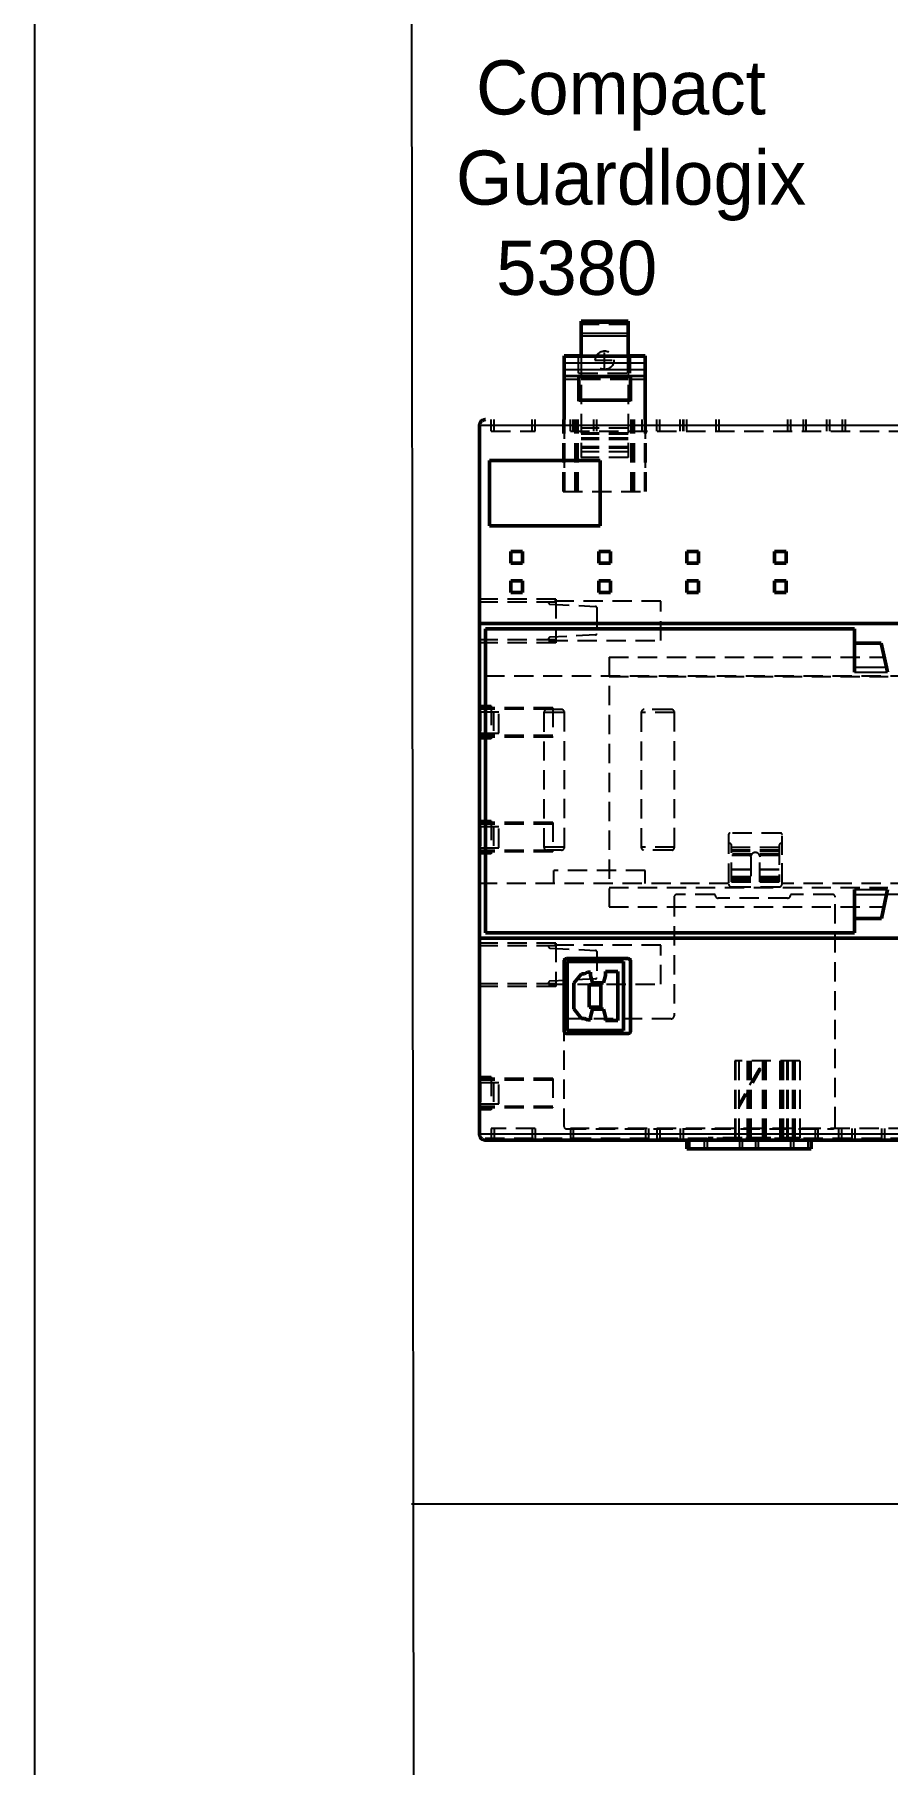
# Model space of a CAD drawing. Extents: x -891 to 6596, y -1 to 298.
# Drawn here: x -364.63 to -342.54, y 148.81 to 193.65 of the extents above; entities that cross this region are included whole.
import ezdxf

# ---------------------------------------------------------------- set-up
doc = ezdxf.new("R2010")
doc.units = 0
doc.header["$MEASUREMENT"] = 0
doc.linetypes.add('Center', pattern=[1.5, 0.45, -0.5, 0.05, -0.5])
doc.linetypes.add('DASHED', pattern=[0.75, 0.5, -0.25])
for name, color, linetype, lineweight in [('AM_0', 7, 'Continuous', 50), ('AM_4', 3, 'Continuous', 25), ('AM_7', 7, 'Center', 25), ('AM_9', 6, 'DASHED', 25)]:
    doc.layers.add(name, color=color, linetype=linetype, lineweight=lineweight)

msp = doc.modelspace()

# ---------------------------------------------------------------- linework, layer by layer
at = {"color": 40, "true_color": 0xf8d731}
msp.add_line((-354.903, 229.779), (-354.713, 54.877), dxfattribs=at)
msp.add_lwpolyline([(-364.63, 45.166), (-248.032, 45.166), (-248.032, 239.496), (-364.63, 239.496)], close=True)
msp.add_lwpolyline([(-257.745, 155.557), (-354.868, 155.557)], dxfattribs=at)
at = {"layer": 'AM_0'}
for p, q in [((-350.469, 186.225), (-350.469, 185.318)), ((-349.255, 186.225), (-350.469, 186.225)), ((-349.255, 186.193), (-350.469, 186.193)), ((-349.255, 186.225), (-349.255, 185.318)), ((-350.536, 185.325), (-350.91, 185.325)), ((-350.91, 185.325), (-350.91, 183.669)), ((-350.536, 185.32), (-350.536, 185.325)), ((-349.264, 185.318), (-350.46, 185.318)), ((-348.814, 185.325), (-349.188, 185.325)), ((-349.188, 185.325), (-349.188, 185.32)), ((-348.814, 185.325), (-348.814, 183.669)), ((-350.53, 184.147), (-350.53, 184.792)), ((-349.194, 184.147), (-349.194, 184.792)), ((-353.104, 183.518), (-353.104, 165.146)), ((-352.841, 182.608), (-352.841, 180.913)), ((-349.977, 182.608), (-352.841, 182.608)), ((-349.977, 180.913), (-349.977, 182.608)), ((-352.841, 180.913), (-349.977, 180.913)), ((-352.291, 180.25), (-352.291, 179.946)), ((-351.988, 180.25), (-352.291, 180.25)), ((-351.988, 179.946), (-351.988, 180.25)), ((-350.014, 180.25), (-350.014, 179.946)), ((-349.71, 180.25), (-350.014, 180.25)), ((-349.71, 179.946), (-349.71, 180.25)), ((-347.736, 180.25), (-347.736, 179.946)), ((-347.432, 180.25), (-347.736, 180.25)), ((-347.432, 179.946), (-347.432, 180.25)), ((-345.458, 180.25), (-345.458, 179.946)), ((-345.155, 180.25), (-345.458, 180.25)), ((-345.155, 179.946), (-345.155, 180.25)), ((-352.291, 179.946), (-351.988, 179.946)), ((-350.014, 179.946), (-349.71, 179.946)), ((-347.736, 179.946), (-347.432, 179.946)), ((-345.458, 179.946), (-345.155, 179.946)), ((-352.291, 179.491), (-352.291, 179.187)), ((-351.988, 179.491), (-352.291, 179.491)), ((-351.988, 179.187), (-351.988, 179.491)), ((-350.014, 179.491), (-350.014, 179.187)), ((-349.71, 179.491), (-350.014, 179.491)), ((-349.71, 179.187), (-349.71, 179.491)), ((-347.736, 179.491), (-347.736, 179.187)), ((-347.432, 179.491), (-347.736, 179.491)), ((-347.432, 179.187), (-347.432, 179.491)), ((-345.458, 179.491), (-345.458, 179.187)), ((-345.155, 179.491), (-345.458, 179.491)), ((-345.155, 179.187), (-345.155, 179.491)), ((-352.291, 179.187), (-351.988, 179.187)), ((-350.014, 179.187), (-349.71, 179.187)), ((-347.736, 179.187), (-347.432, 179.187)), ((-345.458, 179.187), (-345.155, 179.187)), ((-342.156, 178.387), (-353.104, 178.387)), ((-352.95, 178.244), (-352.95, 170.368)), ((-352.95, 178.244), (-343.389, 178.244)), ((-343.389, 178.244), (-343.389, 177.12)), ((-343.389, 177.876), (-342.698, 177.876)), ((-342.562, 177.254), (-342.698, 177.876)), ((-342.562, 177.254), (-342.537, 177.12)), ((-343.389, 171.49), (-343.389, 170.368)), ((-342.69, 170.734), (-342.556, 171.356)), ((-342.53, 171.49), (-342.556, 171.356)), ((-343.389, 170.734), (-342.69, 170.734)), ((-353.104, 170.225), (-342.156, 170.225)), ((-343.389, 170.368), (-352.95, 170.368)), ((-350.914, 169.625), (-350.914, 167.83)), ((-349.264, 169.701), (-350.838, 169.701)), ((-350.837, 167.891), (-350.837, 169.567)), ((-350.779, 169.625), (-349.375, 169.625)), ((-349.375, 169.625), (-349.375, 167.833)), ((-349.188, 167.83), (-349.188, 169.625)), ((-350.459, 169.306), (-350.662, 169.064)), ((-350.662, 169.064), (-350.662, 168.392)), ((-350.383, 169.306), (-350.459, 169.306)), ((-350.308, 169.346), (-350.383, 169.306)), ((-350.226, 169.346), (-350.308, 169.346)), ((-350.226, 169.264), (-350.226, 169.346)), ((-350.174, 169.071), (-350.226, 169.264)), ((-349.893, 169.071), (-350.174, 169.071)), ((-349.841, 169.264), (-349.893, 169.071)), ((-349.841, 169.366), (-349.841, 169.264)), ((-349.517, 169.366), (-349.841, 169.366)), ((-349.517, 168.09), (-349.517, 169.366)), ((-349.958, 169.018), (-350.266, 169.018)), ((-350.266, 169.018), (-350.266, 168.439)), ((-349.958, 168.439), (-349.958, 169.018)), ((-350.662, 168.392), (-350.459, 168.149)), ((-350.459, 168.149), (-350.383, 168.149)), ((-350.383, 168.149), (-350.308, 168.11)), ((-350.266, 168.439), (-349.958, 168.439)), ((-350.226, 168.192), (-350.174, 168.385)), ((-350.226, 168.11), (-350.226, 168.192)), ((-350.174, 168.385), (-349.893, 168.385)), ((-349.893, 168.385), (-349.841, 168.192)), ((-349.841, 168.192), (-349.841, 168.09)), ((-350.838, 167.754), (-349.264, 167.754)), ((-349.375, 167.833), (-350.779, 167.833)), ((-350.308, 168.11), (-350.226, 168.11)), ((-349.841, 168.09), (-349.517, 168.09)), ((-340.705, 164.994), (-352.952, 164.994)), ((-347.729, 164.766), (-347.729, 164.994)), ((-344.509, 164.766), (-347.729, 164.766)), ((-344.509, 164.766), (-344.509, 164.994))]:
    msp.add_line(p, q, dxfattribs=at)
for points in [[(-350.46, 185.318), (-350.467, 185.318), (-350.473, 185.318), (-350.48, 185.318), (-350.486, 185.318), (-350.492, 185.318), (-350.498, 185.318), (-350.504, 185.318), (-350.509, 185.318), (-350.514, 185.318), (-350.518, 185.319), (-350.522, 185.319), (-350.526, 185.319), (-350.529, 185.319), (-350.532, 185.319), (-350.534, 185.319), (-350.535, 185.319), (-350.536, 185.32), (-350.536, 185.32)], [(-349.188, 185.32), (-349.188, 185.32), (-349.189, 185.319), (-349.19, 185.319), (-349.192, 185.319), (-349.195, 185.319), (-349.198, 185.319), (-349.201, 185.319), (-349.206, 185.319), (-349.21, 185.318), (-349.215, 185.318), (-349.22, 185.318), (-349.226, 185.318), (-349.232, 185.318), (-349.238, 185.318), (-349.244, 185.318), (-349.25, 185.318), (-349.257, 185.318), (-349.264, 185.318)], [(-352.952, 183.669), (-352.965, 183.669), (-352.978, 183.667), (-352.991, 183.664), (-353.004, 183.66), (-353.016, 183.655), (-353.028, 183.649), (-353.039, 183.642), (-353.05, 183.634), (-353.059, 183.625), (-353.068, 183.615), (-353.076, 183.605), (-353.083, 183.593), (-353.09, 183.582), (-353.095, 183.569), (-353.099, 183.557), (-353.102, 183.544), (-353.103, 183.531), (-353.104, 183.518)], [(-353.104, 165.146), (-353.103, 165.132), (-353.102, 165.119), (-353.099, 165.106), (-353.095, 165.094), (-353.09, 165.082), (-353.083, 165.07), (-353.076, 165.059), (-353.068, 165.048), (-353.059, 165.038), (-353.05, 165.029), (-353.039, 165.021), (-353.028, 165.014), (-353.016, 165.008), (-353.004, 165.003), (-352.991, 164.999), (-352.978, 164.996), (-352.965, 164.994), (-352.952, 164.994)]]:
    msp.add_lwpolyline(points, dxfattribs=at)
for centre, radius, start, end in [((-350.838, 169.625), 0.0759, 90, 180), ((-350.779, 169.567), 0.0577, 90, 180), ((-349.264, 169.625), 0.0759, 0, 90), ((-350.838, 167.83), 0.0759, 180, 270), ((-350.779, 167.891), 0.0577, 180, 270), ((-349.264, 167.83), 0.0759, 270, 360)]:
    msp.add_arc(centre, radius, start, end, dxfattribs=at)
at = {"layer": 'AM_4'}
for p, q in [((-349.255, 186.206), (-350.469, 186.206)), ((-349.255, 186.2), (-350.469, 186.2)), ((-349.255, 185.9), (-350.469, 185.9)), ((-349.255, 185.828), (-350.469, 185.828)), ((-348.814, 185.286), (-350.91, 185.286)), ((-348.814, 185.134), (-350.91, 185.134)), ((-348.814, 184.956), (-350.91, 184.956)), ((-348.814, 184.804), (-350.91, 184.804)), ((-350.53, 184.784), (-350.91, 184.784)), ((-349.194, 184.792), (-350.53, 184.792)), ((-349.194, 184.761), (-350.53, 184.761)), ((-348.814, 184.784), (-349.194, 184.784)), ((-350.53, 184.708), (-350.91, 184.708)), ((-348.814, 184.708), (-349.194, 184.708)), ((-349.194, 184.192), (-350.53, 184.192)), ((-349.194, 184.147), (-350.53, 184.147)), ((-342.156, 183.518), (-353.104, 183.518)), ((-343.389, 177.254), (-342.562, 177.254)), ((-343.389, 177.12), (-342.537, 177.12)), ((-343.389, 171.49), (-342.53, 171.49)), ((-343.389, 171.356), (-342.556, 171.356)), ((-342.156, 165.146), (-353.104, 165.146)), ((-347.653, 164.766), (-347.653, 164.994)), ((-344.585, 164.766), (-344.585, 164.994))]:
    msp.add_line(p, q, dxfattribs=at)
at = {"layer": 'AM_7'}
for p, q in [((-350.115, 185.209), (-349.608, 185.209)), ((-349.862, 184.956), (-349.862, 185.463)), ((-353.105, 173.757), (-353.083, 173.757)), ((-342.565, 171.371), (-339.634, 171.371))]:
    msp.add_line(p, q, dxfattribs=at)
at = {"layer": 'AM_9'}
for p, q in [((-349.255, 186.137), (-350.469, 186.137)), ((-350.536, 184.869), (-350.536, 185.32)), ((-350.469, 185.318), (-350.469, 182.684)), ((-350.46, 184.869), (-350.46, 185.318)), ((-349.264, 184.869), (-349.264, 185.318)), ((-349.255, 185.318), (-349.255, 182.684)), ((-349.188, 184.869), (-349.188, 185.32)), ((-350.536, 184.869), (-349.188, 184.869)), ((-350.469, 184.716), (-349.255, 184.716)), ((-352.8, 183.366), (-352.8, 183.669)), ((-352.724, 183.366), (-352.724, 183.669)), ((-351.737, 183.366), (-351.737, 183.669)), ((-351.661, 183.366), (-351.661, 183.669)), ((-350.932, 181.806), (-350.932, 183.669)), ((-350.91, 183.669), (-350.91, 181.806)), ((-350.894, 181.806), (-350.894, 183.669)), ((-350.75, 183.366), (-350.75, 183.669)), ((-350.674, 183.366), (-350.674, 183.669)), ((-350.629, 181.806), (-350.629, 183.669)), ((-350.591, 181.806), (-350.591, 183.669)), ((-350.545, 181.806), (-350.545, 183.669)), ((-349.255, 183.449), (-350.469, 183.449)), ((-350.143, 183.366), (-350.143, 183.669)), ((-350.067, 183.366), (-350.067, 183.669)), ((-349.171, 181.806), (-349.171, 183.669)), ((-349.125, 181.806), (-349.125, 183.669)), ((-349.088, 181.806), (-349.088, 183.669)), ((-348.893, 183.366), (-348.893, 183.669)), ((-348.822, 181.806), (-348.822, 183.669)), ((-348.817, 183.366), (-348.817, 183.669)), ((-348.814, 183.669), (-348.814, 181.806)), ((-348.784, 181.806), (-348.784, 183.669)), ((-348.511, 183.366), (-348.511, 183.669)), ((-348.435, 183.366), (-348.435, 183.669)), ((-347.903, 183.366), (-347.903, 183.669)), ((-347.827, 183.366), (-347.827, 183.669)), ((-347.806, 183.366), (-347.806, 183.669)), ((-347.73, 183.366), (-347.73, 183.669)), ((-346.971, 183.366), (-346.971, 183.669)), ((-346.895, 183.366), (-346.895, 183.669)), ((-345.114, 183.366), (-345.114, 183.669)), ((-345.038, 183.366), (-345.038, 183.669)), ((-344.714, 183.366), (-344.714, 183.669)), ((-344.638, 183.366), (-344.638, 183.669)), ((-344.107, 183.366), (-344.107, 183.669)), ((-344.031, 183.366), (-344.031, 183.669)), ((-343.699, 183.366), (-343.699, 183.669)), ((-343.623, 183.366), (-343.623, 183.669)), ((-352.8, 183.366), (-351.661, 183.366)), ((-350.75, 183.366), (-340.526, 183.366)), ((-349.255, 183.318), (-350.469, 183.318)), ((-349.255, 183.292), (-350.469, 183.292)), ((-349.255, 183.19), (-350.469, 183.19)), ((-349.255, 183.158), (-350.469, 183.158)), ((-349.255, 182.96), (-350.469, 182.96)), ((-349.255, 182.928), (-350.469, 182.928)), ((-349.255, 182.835), (-350.469, 182.835)), ((-349.255, 182.684), (-350.469, 182.684)), ((-350.932, 181.806), (-348.784, 181.806)), ((-351.13, 179.015), (-353.104, 179.015)), ((-351.13, 178.939), (-353.104, 178.939)), ((-351.315, 178.965), (-351.315, 178.925)), ((-348.408, 178.965), (-351.315, 178.965)), ((-351.13, 179.015), (-351.13, 177.886)), ((-348.408, 177.948), (-348.408, 178.965)), ((-351.279, 178.887), (-350.096, 178.825)), ((-350.067, 178.795), (-350.067, 178.118)), ((-350.096, 178.088), (-351.279, 178.026)), ((-351.13, 177.962), (-353.104, 177.962)), ((-351.13, 177.886), (-353.104, 177.886)), ((-351.315, 177.988), (-351.315, 177.948)), ((-351.315, 177.948), (-348.408, 177.948)), ((-349.748, 177.515), (-342.616, 177.515)), ((-349.748, 177.515), (-349.748, 171.036)), ((-338.208, 177.02), (-353.104, 177.02)), ((-349.748, 177.011), (-342.517, 177.011)), ((-352.8, 176.247), (-353.104, 176.247)), ((-352.8, 176.247), (-352.8, 175.392)), ((-352.8, 176.202), (-353.104, 176.202)), ((-351.206, 176.2), (-353.104, 176.2)), ((-351.206, 176.162), (-353.104, 176.162)), ((-353.104, 176.098), (-352.607, 176.098)), ((-353.077, 176.098), (-353.077, 175.543)), ((-352.737, 176.098), (-352.737, 175.543)), ((-352.607, 175.543), (-352.607, 176.098)), ((-350.902, 176.079), (-351.434, 176.079)), ((-351.434, 176.079), (-351.434, 172.586)), ((-350.978, 176.155), (-351.358, 176.155)), ((-351.206, 176.2), (-351.206, 175.441)), ((-350.902, 172.586), (-350.902, 176.079)), ((-348.052, 176.079), (-348.913, 176.079)), ((-348.913, 176.079), (-348.913, 172.585)), ((-348.128, 176.155), (-348.837, 176.155)), ((-348.052, 172.585), (-348.052, 176.079)), ((-353.104, 175.543), (-352.607, 175.543)), ((-351.206, 175.479), (-353.104, 175.479)), ((-351.206, 175.441), (-353.104, 175.441)), ((-352.8, 175.438), (-353.104, 175.438)), ((-352.8, 175.392), (-353.104, 175.392)), ((-353.084, 174.313), (-353.104, 174.332)), ((-353.084, 174.313), (-353.084, 173.201)), ((-352.8, 173.271), (-353.104, 173.271)), ((-352.8, 173.225), (-353.104, 173.225)), ((-351.206, 173.224), (-353.104, 173.224)), ((-353.104, 173.181), (-353.084, 173.201)), ((-351.206, 173.186), (-353.104, 173.186)), ((-353.104, 173.121), (-352.607, 173.121)), ((-353.077, 173.121), (-353.077, 172.567)), ((-352.8, 173.271), (-352.8, 172.416)), ((-352.737, 173.121), (-352.737, 172.567)), ((-352.607, 172.567), (-352.607, 173.121)), ((-351.206, 173.224), (-351.206, 172.465)), ((-346.65, 172.92), (-346.65, 172.685)), ((-346.65, 172.913), (-346.65, 171.634)), ((-346.628, 172.685), (-346.65, 172.685)), ((-345.302, 172.951), (-346.612, 172.951)), ((-346.574, 171.687), (-346.574, 172.632)), ((-345.34, 172.632), (-345.34, 171.687)), ((-345.264, 172.685), (-345.287, 172.685)), ((-345.264, 171.634), (-345.264, 172.913)), ((-353.104, 172.567), (-352.607, 172.567)), ((-351.206, 172.503), (-353.104, 172.503)), ((-351.206, 172.465), (-353.104, 172.465)), ((-352.8, 172.462), (-353.104, 172.462)), ((-352.8, 172.416), (-353.104, 172.416)), ((-350.902, 172.586), (-351.434, 172.586)), ((-350.978, 172.51), (-351.358, 172.51)), ((-348.052, 172.586), (-348.913, 172.586)), ((-348.112, 172.51), (-348.852, 172.51)), ((-345.34, 172.577), (-346.574, 172.577)), ((-345.34, 172.507), (-346.574, 172.507)), ((-345.34, 172.472), (-346.574, 172.472)), ((-346.049, 172.405), (-346.574, 172.405)), ((-346.067, 172.369), (-346.574, 172.369)), ((-346.073, 172.334), (-346.067, 172.369)), ((-346.073, 172.334), (-346.073, 171.687)), ((-345.34, 172.405), (-345.866, 172.405)), ((-345.847, 172.369), (-345.842, 172.334)), ((-345.34, 172.369), (-345.847, 172.369)), ((-345.842, 171.687), (-345.842, 172.334)), ((-351.175, 171.645), (-351.175, 171.982)), ((-348.814, 171.982), (-351.175, 171.982)), ((-348.814, 171.645), (-348.814, 171.982)), ((-346.073, 172.011), (-346.574, 172.011)), ((-346.073, 172.003), (-346.574, 172.003)), ((-346.073, 171.814), (-346.574, 171.814)), ((-346.073, 171.808), (-346.574, 171.808)), ((-346.073, 171.808), (-346.574, 171.808)), ((-346.073, 171.773), (-346.574, 171.773)), ((-346.073, 171.731), (-346.574, 171.731)), ((-345.34, 172.011), (-345.842, 172.011)), ((-345.34, 172.003), (-345.842, 172.003)), ((-345.34, 171.814), (-345.842, 171.814)), ((-345.34, 171.808), (-345.842, 171.808)), ((-345.34, 171.808), (-345.842, 171.808)), ((-345.34, 171.773), (-345.842, 171.773)), ((-345.34, 171.731), (-345.842, 171.731)), ((-345.264, 172.173), (-345.263, 172.173)), ((-345.263, 172.004), (-345.264, 172.004)), ((-345.263, 172.004), (-345.263, 172.173)), ((-346.65, 171.645), (-353.104, 171.645)), ((-349.748, 171.54), (-342.521, 171.54)), ((-348.063, 171.287), (-348.063, 168.214)), ((-347.013, 171.363), (-347.987, 171.363)), ((-346.998, 171.342), (-346.998, 171.348)), ((-346.574, 171.725), (-346.073, 171.725)), ((-346.073, 171.696), (-346.574, 171.696)), ((-346.574, 171.687), (-346.073, 171.687)), ((-346.574, 171.558), (-345.34, 171.558)), ((-345.842, 171.725), (-345.34, 171.725)), ((-345.34, 171.696), (-345.842, 171.696)), ((-345.842, 171.687), (-345.34, 171.687)), ((-338.208, 171.645), (-345.264, 171.645)), ((-345.045, 171.348), (-345.045, 171.342)), ((-343.962, 171.363), (-345.029, 171.363)), ((-343.886, 165.358), (-343.886, 171.287)), ((-349.748, 171.036), (-342.621, 171.036)), ((-345.121, 171.266), (-346.922, 171.266)), ((-351.13, 170.102), (-353.104, 170.102)), ((-351.13, 170.026), (-353.104, 170.026)), ((-351.315, 170.05), (-351.315, 170.01)), ((-348.408, 170.05), (-351.315, 170.05)), ((-351.279, 169.973), (-350.096, 169.911)), ((-351.13, 170.102), (-351.13, 168.972)), ((-348.408, 169.033), (-348.408, 170.05)), ((-343.389, 170.225), (-343.389, 170.223)), ((-343.389, 170.223), (-342.156, 170.223)), ((-350.067, 169.88), (-350.067, 169.203)), ((-351.13, 169.048), (-353.104, 169.048)), ((-351.315, 169.073), (-351.315, 169.033)), ((-350.096, 169.173), (-351.279, 169.111)), ((-351.13, 168.972), (-353.104, 168.972)), ((-351.315, 169.033), (-348.408, 169.033)), ((-350.918, 168.062), (-350.918, 165.358)), ((-348.139, 168.138), (-350.842, 168.138)), ((-346.488, 167.051), (-346.488, 165.055)), ((-344.802, 167.051), (-346.488, 167.051)), ((-346.473, 167.051), (-346.473, 165.055)), ((-346.389, 167.051), (-346.389, 165.055)), ((-345.858, 166.849), (-346.389, 165.928)), ((-346.389, 165.821), (-345.812, 166.823)), ((-346.169, 167.051), (-346.169, 165.055)), ((-346.154, 167.051), (-346.154, 165.055)), ((-346.139, 167.051), (-346.139, 165.055)), ((-346.093, 167.051), (-346.093, 165.055)), ((-346.078, 167.051), (-346.078, 165.055)), ((-345.812, 166.823), (-345.858, 166.849)), ((-345.774, 167.051), (-345.774, 165.055)), ((-345.759, 167.051), (-345.759, 165.055)), ((-345.714, 167.051), (-345.714, 165.055)), ((-345.698, 167.051), (-345.698, 165.055)), ((-345.683, 167.051), (-345.683, 165.055)), ((-345.326, 167.051), (-345.326, 165.055)), ((-345.296, 167.051), (-345.296, 165.055)), ((-345.266, 167.051), (-345.266, 165.055)), ((-345.235, 167.051), (-345.235, 165.055)), ((-345.144, 167.051), (-345.144, 165.055)), ((-345.114, 167.051), (-345.114, 165.055)), ((-344.992, 167.051), (-344.992, 165.055)), ((-344.962, 167.051), (-344.962, 165.055)), ((-344.932, 167.051), (-344.932, 165.055)), ((-344.802, 167.051), (-344.802, 164.994)), ((-352.8, 166.635), (-353.104, 166.635)), ((-352.8, 166.59), (-353.104, 166.59)), ((-351.206, 166.588), (-353.104, 166.588)), ((-351.206, 166.55), (-353.104, 166.55)), ((-353.104, 166.486), (-352.607, 166.486)), ((-353.077, 166.486), (-353.077, 165.932)), ((-352.8, 166.635), (-352.8, 165.78)), ((-352.737, 166.486), (-352.737, 165.932)), ((-352.607, 165.932), (-352.607, 166.486)), ((-351.206, 166.588), (-351.206, 165.829)), ((-353.104, 165.932), (-352.607, 165.932)), ((-351.206, 165.867), (-353.104, 165.867)), ((-351.206, 165.829), (-353.104, 165.829)), ((-352.8, 165.826), (-353.104, 165.826)), ((-352.8, 165.78), (-353.104, 165.78)), ((-338.208, 165.032), (-353.052, 165.032)), ((-352.8, 165.298), (-352.8, 164.994)), ((-351.661, 165.298), (-352.8, 165.298)), ((-352.724, 165.298), (-352.724, 164.994)), ((-351.737, 165.298), (-351.737, 164.994)), ((-351.661, 165.298), (-351.661, 164.994)), ((-350.842, 165.282), (-343.962, 165.282)), ((-350.75, 165.298), (-350.75, 164.994)), ((-340.511, 165.298), (-350.75, 165.298)), ((-350.674, 165.298), (-350.674, 164.994)), ((-348.799, 165.298), (-348.799, 164.994)), ((-348.723, 165.298), (-348.723, 164.994)), ((-348.511, 165.298), (-348.511, 164.994)), ((-348.435, 165.298), (-348.435, 164.994)), ((-347.903, 165.298), (-347.903, 164.994)), ((-347.827, 165.298), (-347.827, 164.994)), ((-347.179, 165.055), (-347.179, 164.994)), ((-344.802, 165.055), (-347.179, 165.055)), ((-344.411, 165.298), (-344.411, 164.994)), ((-344.335, 165.298), (-344.335, 164.994)), ((-343.803, 165.298), (-343.803, 164.994)), ((-343.727, 165.298), (-343.727, 164.994)), ((-343.46, 165.298), (-343.46, 164.994)), ((-343.384, 165.298), (-343.384, 164.994)), ((-342.687, 165.298), (-342.687, 164.994)), ((-342.611, 165.298), (-342.611, 164.994)), ((-347.274, 164.766), (-347.274, 164.994)), ((-347.199, 164.766), (-347.199, 164.994)), ((-346.363, 164.766), (-346.363, 164.994)), ((-346.287, 164.766), (-346.287, 164.994)), ((-345.949, 164.766), (-345.949, 164.994)), ((-345.873, 164.766), (-345.873, 164.994)), ((-345.038, 164.766), (-345.038, 164.994)), ((-344.962, 164.766), (-344.962, 164.994))]:
    msp.add_line(p, q, dxfattribs=at)
for points in [[(-346.073, 172.334), (-346.063, 172.381), (-346.049, 172.405)], [(-345.847, 172.369), (-345.851, 172.379), (-345.855, 172.388), (-345.86, 172.397), (-345.866, 172.405), (-345.873, 172.413), (-345.88, 172.42), (-345.888, 172.426), (-345.896, 172.432), (-345.905, 172.437), (-345.914, 172.441), (-345.923, 172.444), (-345.933, 172.447), (-345.943, 172.449), (-345.953, 172.449), (-345.963, 172.449), (-345.973, 172.448), (-345.983, 172.447), (-345.993, 172.444), (-346.002, 172.44), (-346.011, 172.436), (-346.02, 172.431), (-346.028, 172.425), (-346.036, 172.419), (-346.043, 172.412), (-346.049, 172.404), (-346.055, 172.396), (-346.06, 172.387), (-346.064, 172.378), (-346.067, 172.369)], [(-345.866, 172.405), (-345.851, 172.38), (-345.845, 172.359)]]:
    msp.add_lwpolyline(points, dxfattribs=at)
msp.add_circle((-349.862, 185.209), 0.241, dxfattribs=at)
for centre, radius, start, end in [((-351.277, 178.925), 0.038, 180, 267), ((-350.097, 178.795), 0.0304, 0, 87), ((-351.277, 177.988), 0.038, 93, 180), ((-350.097, 178.118), 0.0304, 273, 360), ((-351.358, 176.079), 0.0759, 90, 180), ((-350.978, 176.079), 0.0759, 0, 90), ((-348.837, 176.079), 0.0759, 90, 180), ((-348.128, 176.079), 0.0759, 0, 90), ((-346.612, 172.913), 0.038, 90, 180), ((-346.628, 172.632), 0.0531, 0, 90), ((-345.287, 172.632), 0.0531, 90, 180), ((-345.302, 172.913), 0.038, 360, 90), ((-351.358, 172.586), 0.0759, 180, 270), ((-350.978, 172.586), 0.0759, 270, 360), ((-348.837, 172.585), 0.0759, 180, 258.5217), ((-348.128, 172.585), 0.0759, 281.4783, 360), ((-347.987, 171.287), 0.0759, 90, 180), ((-347.013, 171.348), 0.0152, 360, 90), ((-346.922, 171.342), 0.0759, 180, 270), ((-346.574, 171.634), 0.0759, 180, 270), ((-345.34, 171.634), 0.0759, 270, 360), ((-345.121, 171.342), 0.0759, 270, 360), ((-345.029, 171.348), 0.0152, 90, 180), ((-343.962, 171.287), 0.0759, 0, 90), ((-351.277, 170.01), 0.038, 180, 267), ((-350.097, 169.88), 0.0304, 0, 87), ((-351.277, 169.073), 0.038, 93, 180), ((-350.097, 169.203), 0.0304, 273, 360), ((-348.139, 168.214), 0.0759, 270, 360), ((-350.842, 168.062), 0.0759, 90, 180), ((-350.842, 165.358), 0.0759, 180, 270), ((-343.962, 165.358), 0.0759, 270, 360)]:
    msp.add_arc(centre, radius, start, end, dxfattribs=at)

# ---------------------------------------------------------------- texts
at = {"color": 40, "true_color": 0xf8d731, "insert": (-354.235, 192.982), "char_height": 1.40268, "attachment_point": 1}
msp.add_mtext_dynamic_manual_height_columns('  Compact \\P Guardlogix\\P   5380 ', width=15.03752, gutter_width=7.013, heights=[0], dxfattribs=at)

doc.saveas('drawing.dxf')
